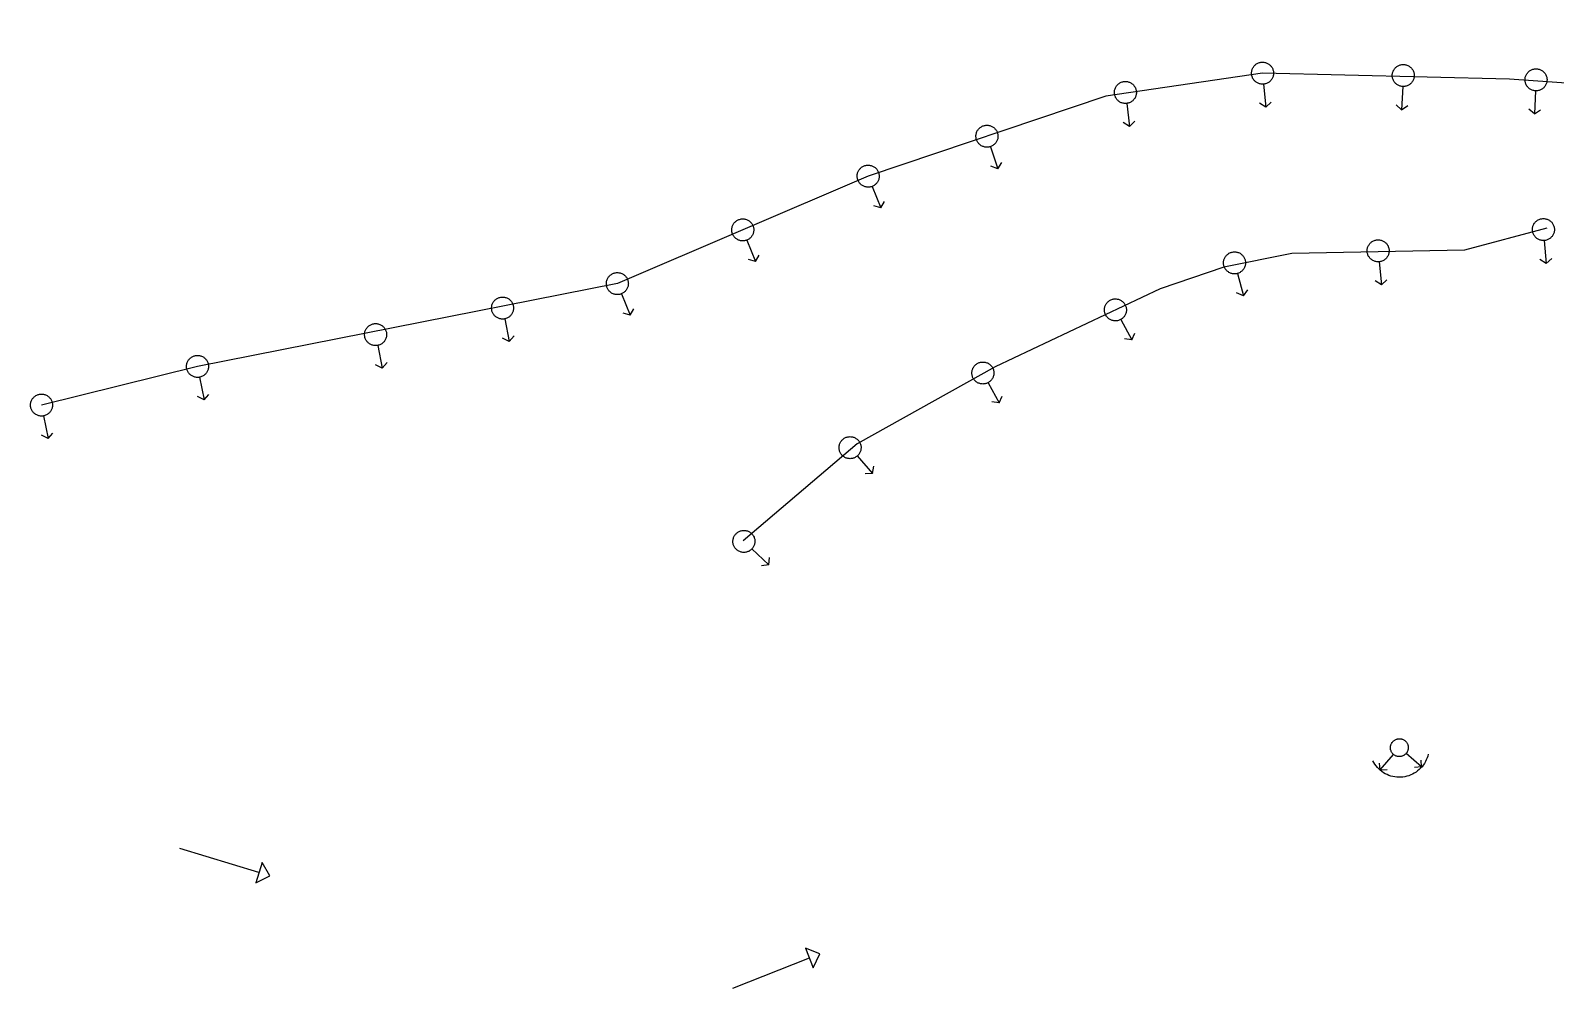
# Model space of a CAD drawing. Header units: inches. Extents: x 21905 to 29562, y 37649 to 43473.
# Drawn here: x 27535.7 to 27967.6, y 42427.2 to 42698.4 of the extents above; entities that cross this region are included whole.
import ezdxf

# ---------------------------------------------------------------- set-up
doc = ezdxf.new("R2010")
doc.units = ezdxf.units.IN
doc.header["$MEASUREMENT"] = 0

msp = doc.modelspace()

# ---------------------------------------------------------------- linework, layer by layer
for points in [[(28409.89, 42598.56), (28314.6, 42642.88), (28268.8, 42652.84), (28207.38, 42687.27), (28167.1, 42698.41), (28072.39, 42684.73), (28009.6, 42680.73), (27954.61, 42684.66), (27884.64, 42686.33), (27840.23, 42679.77), (27772.96, 42657.17), (27701.93, 42626.74), (27583.03, 42603.3), (27538.85, 42592.35)], [(27887.54, 42685.19), (27887.46, 42684.99), (27887.36, 42684.79), (27887.24, 42684.61), (27887.12, 42684.43), (27886.98, 42684.26), (27886.83, 42684.11), (27886.67, 42683.96), (27886.5, 42683.82), (27886.32, 42683.7), (27886.13, 42683.59), (27885.94, 42683.49), (27885.73, 42683.41), (27885.53, 42683.34), (27885.32, 42683.29), (27885.1, 42683.25), (27884.89, 42683.22), (27884.67, 42683.21), (27884.45, 42683.22), (27884.24, 42683.24), (27884.02, 42683.28), (27883.81, 42683.33), (27883.6, 42683.39), (27883.4, 42683.47), (27883.2, 42683.57), (27883.02, 42683.67), (27882.83, 42683.79), (27882.66, 42683.93), (27882.5, 42684.07), (27882.35, 42684.22), (27882.2, 42684.39), (27882.08, 42684.56), (27881.96, 42684.75), (27881.85, 42684.94), (27881.76, 42685.14), (27881.69, 42685.34), (27881.63, 42685.55), (27881.58, 42685.76), (27881.55, 42685.98), (27881.53, 42686.19), (27881.53, 42686.41), (27881.54, 42686.63), (27881.57, 42686.84), (27881.61, 42687.06), (27881.67, 42687.27), (27881.74, 42687.47), (27881.83, 42687.67), (27881.93, 42687.86), (27882.05, 42688.05), (27882.17, 42688.23), (27882.31, 42688.4), (27882.46, 42688.55), (27882.62, 42688.7), (27882.79, 42688.84), (27882.97, 42688.96), (27883.16, 42689.07), (27883.35, 42689.17), (27883.55, 42689.25), (27883.76, 42689.32), (27883.97, 42689.37), (27884.18, 42689.41), (27884.4, 42689.44), (27884.62, 42689.45), (27884.83, 42689.44), (27885.05, 42689.42), (27885.27, 42689.38), (27885.48, 42689.33), (27885.68, 42689.27), (27885.89, 42689.19), (27886.08, 42689.09), (27886.27, 42688.99), (27886.45, 42688.87), (27886.63, 42688.73), (27886.79, 42688.59), (27886.94, 42688.44), (27887.08, 42688.27), (27887.21, 42688.09), (27887.33, 42687.91), (27887.43, 42687.72), (27887.52, 42687.52), (27887.6, 42687.32), (27887.66, 42687.11), (27887.71, 42686.9), (27887.74, 42686.68), (27887.76, 42686.47), (27887.76, 42686.25), (27887.75, 42686.03), (27887.72, 42685.82), (27887.67, 42685.6), (27887.62, 42685.39), (27887.54, 42685.19)], [(27927.19, 42684.12), (27927.08, 42683.93), (27926.95, 42683.76), (27926.81, 42683.59), (27926.66, 42683.43), (27926.5, 42683.29), (27926.33, 42683.15), (27926.15, 42683.03), (27925.96, 42682.92), (27925.77, 42682.82), (27925.57, 42682.74), (27925.36, 42682.67), (27925.15, 42682.62), (27924.93, 42682.58), (27924.72, 42682.56), (27924.5, 42682.55), (27924.28, 42682.56), (27924.07, 42682.58), (27923.85, 42682.62), (27923.64, 42682.67), (27923.43, 42682.74), (27923.23, 42682.82), (27923.04, 42682.91), (27922.85, 42683.02), (27922.67, 42683.14), (27922.49, 42683.27), (27922.33, 42683.42), (27922.18, 42683.57), (27922.04, 42683.74), (27921.91, 42683.92), (27921.8, 42684.1), (27921.69, 42684.29), (27921.6, 42684.49), (27921.53, 42684.69), (27921.47, 42684.9), (27921.42, 42685.12), (27921.39, 42685.33), (27921.38, 42685.55), (27921.38, 42685.77), (27921.39, 42685.98), (27921.42, 42686.2), (27921.46, 42686.41), (27921.52, 42686.62), (27921.6, 42686.83), (27921.68, 42687.02), (27921.79, 42687.22), (27921.9, 42687.4), (27922.03, 42687.58), (27922.17, 42687.75), (27922.32, 42687.9), (27922.48, 42688.05), (27922.65, 42688.18), (27922.83, 42688.3), (27923.02, 42688.41), (27923.21, 42688.51), (27923.41, 42688.59), (27923.62, 42688.66), (27923.83, 42688.71), (27924.05, 42688.75), (27924.26, 42688.78), (27924.48, 42688.78), (27924.7, 42688.78), (27924.91, 42688.75), (27925.13, 42688.72), (27925.34, 42688.67), (27925.55, 42688.6), (27925.75, 42688.52), (27925.94, 42688.42), (27926.13, 42688.32), (27926.31, 42688.19), (27926.49, 42688.06), (27926.65, 42687.92), (27926.8, 42687.76), (27926.94, 42687.59), (27927.07, 42687.42), (27927.18, 42687.23), (27927.29, 42687.04), (27927.38, 42686.84), (27927.45, 42686.64), (27927.51, 42686.43), (27927.56, 42686.22), (27927.59, 42686), (27927.6, 42685.79), (27927.61, 42685.57), (27927.59, 42685.35), (27927.56, 42685.14), (27927.52, 42684.92), (27927.46, 42684.71), (27927.38, 42684.51), (27927.3, 42684.31), (27927.19, 42684.12)], [(27964.8, 42682.89), (27964.69, 42682.71), (27964.56, 42682.53), (27964.42, 42682.37), (27964.27, 42682.21), (27964.11, 42682.06), (27963.94, 42681.93), (27963.76, 42681.81), (27963.57, 42681.7), (27963.38, 42681.6), (27963.18, 42681.52), (27962.97, 42681.45), (27962.76, 42681.4), (27962.54, 42681.36), (27962.33, 42681.34), (27962.11, 42681.33), (27961.89, 42681.33), (27961.68, 42681.36), (27961.46, 42681.39), (27961.25, 42681.44), (27961.04, 42681.51), (27960.84, 42681.59), (27960.65, 42681.69), (27960.46, 42681.8), (27960.28, 42681.92), (27960.11, 42682.05), (27959.94, 42682.19), (27959.79, 42682.35), (27959.65, 42682.52), (27959.52, 42682.69), (27959.41, 42682.88), (27959.3, 42683.07), (27959.21, 42683.27), (27959.14, 42683.47), (27959.08, 42683.68), (27959.03, 42683.89), (27959, 42684.11), (27958.99, 42684.32), (27958.99, 42684.54), (27959, 42684.76), (27959.03, 42684.97), (27959.07, 42685.19), (27959.13, 42685.4), (27959.21, 42685.6), (27959.3, 42685.8), (27959.4, 42685.99), (27959.51, 42686.18), (27959.64, 42686.35), (27959.78, 42686.52), (27959.93, 42686.68), (27960.09, 42686.82), (27960.26, 42686.96), (27960.44, 42687.08), (27960.63, 42687.19), (27960.82, 42687.29), (27961.03, 42687.37), (27961.23, 42687.44), (27961.44, 42687.49), (27961.66, 42687.53), (27961.87, 42687.55), (27962.09, 42687.56), (27962.31, 42687.55), (27962.52, 42687.53), (27962.74, 42687.49), (27962.95, 42687.44), (27963.16, 42687.38), (27963.36, 42687.29), (27963.56, 42687.2), (27963.74, 42687.09), (27963.92, 42686.97), (27964.1, 42686.84), (27964.26, 42686.69), (27964.41, 42686.54), (27964.55, 42686.37), (27964.68, 42686.19), (27964.79, 42686.01), (27964.9, 42685.82), (27964.99, 42685.62), (27965.06, 42685.42), (27965.12, 42685.21), (27965.17, 42684.99), (27965.2, 42684.78), (27965.22, 42684.56), (27965.22, 42684.34), (27965.2, 42684.13), (27965.17, 42683.91), (27965.13, 42683.7), (27965.07, 42683.49), (27964.99, 42683.29), (27964.91, 42683.09), (27964.8, 42682.89)], [(27848.73, 42679.79), (27848.65, 42679.59), (27848.56, 42679.39), (27848.45, 42679.2), (27848.33, 42679.02), (27848.19, 42678.85), (27848.04, 42678.69), (27847.89, 42678.54), (27847.72, 42678.4), (27847.54, 42678.27), (27847.36, 42678.16), (27847.17, 42678.06), (27846.97, 42677.97), (27846.76, 42677.89), (27846.55, 42677.83), (27846.34, 42677.79), (27846.13, 42677.76), (27845.91, 42677.75), (27845.69, 42677.75), (27845.47, 42677.76), (27845.26, 42677.79), (27845.05, 42677.84), (27844.84, 42677.9), (27844.63, 42677.97), (27844.44, 42678.06), (27844.24, 42678.16), (27844.06, 42678.28), (27843.88, 42678.41), (27843.72, 42678.55), (27843.56, 42678.7), (27843.42, 42678.86), (27843.28, 42679.03), (27843.16, 42679.22), (27843.05, 42679.4), (27842.96, 42679.6), (27842.88, 42679.8), (27842.81, 42680.01), (27842.76, 42680.22), (27842.72, 42680.43), (27842.7, 42680.65), (27842.69, 42680.87), (27842.7, 42681.09), (27842.72, 42681.3), (27842.76, 42681.52), (27842.81, 42681.73), (27842.88, 42681.93), (27842.96, 42682.13), (27843.06, 42682.33), (27843.17, 42682.52), (27843.29, 42682.7), (27843.43, 42682.87), (27843.57, 42683.03), (27843.73, 42683.18), (27843.9, 42683.32), (27844.07, 42683.45), (27844.26, 42683.56), (27844.45, 42683.66), (27844.65, 42683.75), (27844.85, 42683.83), (27845.06, 42683.89), (27845.27, 42683.93), (27845.49, 42683.96), (27845.71, 42683.98), (27845.92, 42683.97), (27846.14, 42683.96), (27846.36, 42683.93), (27846.57, 42683.88), (27846.78, 42683.82), (27846.98, 42683.75), (27847.18, 42683.66), (27847.37, 42683.56), (27847.56, 42683.44), (27847.73, 42683.31), (27847.9, 42683.17), (27848.06, 42683.02), (27848.2, 42682.86), (27848.33, 42682.69), (27848.46, 42682.5), (27848.56, 42682.32), (27848.66, 42682.12), (27848.74, 42681.92), (27848.81, 42681.71), (27848.86, 42681.5), (27848.9, 42681.29), (27848.92, 42681.07), (27848.92, 42680.85), (27848.92, 42680.63), (27848.89, 42680.42), (27848.86, 42680.2), (27848.8, 42679.99), (27848.73, 42679.79)], [(27884.94, 42683.23), (27885.6, 42676.69)], [(27924.34, 42682.55), (27924.04, 42675.99)], [(27961.95, 42681.33), (27961.65, 42674.77)], [(27846.18, 42677.77), (27846.99, 42671.25)], [(27885.6, 42676.69), (27883.82, 42677.82)], [(27885.6, 42676.69), (27887.12, 42678.15)], [(27924.04, 42675.99), (27922.45, 42677.37)], [(27924.04, 42675.99), (27925.76, 42677.22)], [(27961.65, 42674.77), (27960.06, 42676.14)], [(27961.65, 42674.77), (27963.37, 42675.99)], [(27809.68, 42668), (27809.64, 42667.78), (27809.58, 42667.57), (27809.51, 42667.37), (27809.43, 42667.17), (27809.33, 42666.97), (27809.22, 42666.78), (27809.09, 42666.61), (27808.96, 42666.44), (27808.81, 42666.28), (27808.65, 42666.13), (27808.48, 42665.99), (27808.31, 42665.86), (27808.12, 42665.75), (27807.93, 42665.65), (27807.73, 42665.56), (27807.52, 42665.49), (27807.31, 42665.43), (27807.1, 42665.39), (27806.88, 42665.36), (27806.67, 42665.35), (27806.45, 42665.35), (27806.23, 42665.37), (27806.02, 42665.4), (27805.81, 42665.45), (27805.6, 42665.52), (27805.39, 42665.59), (27805.2, 42665.68), (27805, 42665.79), (27804.82, 42665.9), (27804.65, 42666.03), (27804.48, 42666.18), (27804.33, 42666.33), (27804.18, 42666.49), (27804.05, 42666.67), (27803.93, 42666.85), (27803.83, 42667.04), (27803.73, 42667.23), (27803.65, 42667.44), (27803.59, 42667.64), (27803.54, 42667.86), (27803.5, 42668.07), (27803.48, 42668.29), (27803.48, 42668.5), (27803.49, 42668.72), (27803.51, 42668.94), (27803.55, 42669.15), (27803.61, 42669.36), (27803.68, 42669.57), (27803.76, 42669.77), (27803.86, 42669.96), (27803.97, 42670.15), (27804.1, 42670.33), (27804.23, 42670.5), (27804.38, 42670.66), (27804.54, 42670.81), (27804.71, 42670.95), (27804.88, 42671.07), (27805.07, 42671.18), (27805.26, 42671.28), (27805.46, 42671.37), (27805.67, 42671.44), (27805.88, 42671.5), (27806.09, 42671.54), (27806.31, 42671.57), (27806.52, 42671.58), (27806.74, 42671.58), (27806.96, 42671.56), (27807.17, 42671.53), (27807.39, 42671.48), (27807.59, 42671.42), (27807.8, 42671.34), (27807.99, 42671.25), (27808.19, 42671.15), (27808.37, 42671.03), (27808.54, 42670.9), (27808.71, 42670.76), (27808.86, 42670.61), (27809.01, 42670.44), (27809.14, 42670.27), (27809.26, 42670.09), (27809.36, 42669.9), (27809.46, 42669.7), (27809.54, 42669.5), (27809.6, 42669.29), (27809.65, 42669.08), (27809.69, 42668.86), (27809.71, 42668.65), (27809.71, 42668.43), (27809.7, 42668.21), (27809.68, 42668)], [(27846.99, 42671.25), (27845.19, 42672.33)], [(27846.99, 42671.25), (27848.48, 42672.74)], [(27807.58, 42665.51), (27809.67, 42659.28)], [(27776.06, 42656.89), (27776.04, 42656.67), (27775.99, 42656.46), (27775.94, 42656.25), (27775.87, 42656.04), (27775.78, 42655.84), (27775.68, 42655.65), (27775.57, 42655.46), (27775.44, 42655.28), (27775.3, 42655.12), (27775.16, 42654.96), (27775, 42654.81), (27774.83, 42654.67), (27774.65, 42654.55), (27774.46, 42654.44), (27774.27, 42654.34), (27774.07, 42654.25), (27773.86, 42654.18), (27773.65, 42654.13), (27773.44, 42654.09), (27773.22, 42654.06), (27773, 42654.05), (27772.79, 42654.06), (27772.57, 42654.08), (27772.35, 42654.11), (27772.14, 42654.16), (27771.93, 42654.23), (27771.73, 42654.3), (27771.53, 42654.4), (27771.34, 42654.5), (27771.16, 42654.62), (27770.99, 42654.75), (27770.83, 42654.9), (27770.67, 42655.05), (27770.53, 42655.22), (27770.4, 42655.39), (27770.28, 42655.57), (27770.18, 42655.76), (27770.09, 42655.96), (27770.01, 42656.17), (27769.95, 42656.37), (27769.9, 42656.59), (27769.87, 42656.8), (27769.85, 42657.02), (27769.84, 42657.24), (27769.86, 42657.45), (27769.88, 42657.67), (27769.93, 42657.88), (27769.98, 42658.09), (27770.06, 42658.3), (27770.14, 42658.5), (27770.24, 42658.69), (27770.35, 42658.88), (27770.48, 42659.05), (27770.62, 42659.22), (27770.77, 42659.38), (27770.92, 42659.53), (27771.09, 42659.67), (27771.27, 42659.79), (27771.46, 42659.9), (27771.65, 42660), (27771.85, 42660.08), (27772.06, 42660.15), (27772.27, 42660.21), (27772.48, 42660.25), (27772.7, 42660.27), (27772.92, 42660.29), (27773.14, 42660.28), (27773.35, 42660.26), (27773.57, 42660.23), (27773.78, 42660.18), (27773.99, 42660.11), (27774.19, 42660.03), (27774.39, 42659.94), (27774.58, 42659.83), (27774.76, 42659.71), (27774.93, 42659.58), (27775.09, 42659.44), (27775.25, 42659.29), (27775.39, 42659.12), (27775.52, 42658.95), (27775.64, 42658.76), (27775.74, 42658.57), (27775.83, 42658.38), (27775.91, 42658.17), (27775.97, 42657.96), (27776.02, 42657.75), (27776.06, 42657.54), (27776.07, 42657.32), (27776.08, 42657.1), (27776.06, 42656.89)], [(27809.67, 42659.28), (27807.68, 42659.99)], [(27809.67, 42659.28), (27810.82, 42661.04)], [(27774.12, 42654.28), (27776.58, 42648.18)], [(27776.58, 42648.18), (27774.56, 42648.77)], [(27776.58, 42648.18), (27777.63, 42650.01)], [(27740.55, 42641.67), (27740.52, 42641.46), (27740.48, 42641.24), (27740.42, 42641.03), (27740.35, 42640.83), (27740.26, 42640.63), (27740.17, 42640.43), (27740.05, 42640.25), (27739.93, 42640.07), (27739.79, 42639.9), (27739.64, 42639.74), (27739.48, 42639.6), (27739.31, 42639.46), (27739.13, 42639.34), (27738.95, 42639.22), (27738.75, 42639.13), (27738.55, 42639.04), (27738.35, 42638.97), (27738.13, 42638.92), (27737.92, 42638.88), (27737.71, 42638.85), (27737.49, 42638.84), (27737.27, 42638.84), (27737.05, 42638.86), (27736.84, 42638.9), (27736.63, 42638.95), (27736.42, 42639.01), (27736.22, 42639.09), (27736.02, 42639.18), (27735.83, 42639.29), (27735.65, 42639.41), (27735.47, 42639.54), (27735.31, 42639.68), (27735.16, 42639.84), (27735.02, 42640), (27734.89, 42640.18), (27734.77, 42640.36), (27734.66, 42640.55), (27734.57, 42640.75), (27734.49, 42640.95), (27734.43, 42641.16), (27734.38, 42641.37), (27734.35, 42641.59), (27734.33, 42641.8), (27734.33, 42642.02), (27734.34, 42642.24), (27734.37, 42642.45), (27734.41, 42642.67), (27734.47, 42642.88), (27734.54, 42643.08), (27734.63, 42643.28), (27734.72, 42643.48), (27734.84, 42643.66), (27734.96, 42643.84), (27735.1, 42644.01), (27735.25, 42644.17), (27735.41, 42644.32), (27735.58, 42644.45), (27735.76, 42644.58), (27735.94, 42644.69), (27736.14, 42644.78), (27736.34, 42644.87), (27736.54, 42644.94), (27736.76, 42644.99), (27736.97, 42645.04), (27737.18, 42645.06), (27737.4, 42645.07), (27737.62, 42645.07), (27737.84, 42645.05), (27738.05, 42645.01), (27738.26, 42644.96), (27738.47, 42644.9), (27738.67, 42644.82), (27738.87, 42644.73), (27739.06, 42644.62), (27739.24, 42644.5), (27739.42, 42644.37), (27739.58, 42644.23), (27739.73, 42644.07), (27739.87, 42643.91), (27740, 42643.73), (27740.12, 42643.55), (27740.23, 42643.36), (27740.32, 42643.16), (27740.4, 42642.96), (27740.46, 42642.75), (27740.51, 42642.54), (27740.54, 42642.32), (27740.56, 42642.11), (27740.56, 42641.89), (27740.55, 42641.67)], [(27967.07, 42640.85), (27966.98, 42640.65), (27966.88, 42640.46), (27966.76, 42640.28), (27966.63, 42640.1), (27966.49, 42639.94), (27966.34, 42639.78), (27966.18, 42639.64), (27966, 42639.51), (27965.82, 42639.39), (27965.63, 42639.28), (27965.44, 42639.19), (27965.23, 42639.11), (27965.03, 42639.04), (27964.81, 42638.99), (27964.6, 42638.95), (27964.38, 42638.93), (27964.17, 42638.93), (27963.95, 42638.94), (27963.73, 42638.96), (27963.52, 42639), (27963.31, 42639.05), (27963.1, 42639.12), (27962.9, 42639.21), (27962.71, 42639.3), (27962.52, 42639.41), (27962.34, 42639.54), (27962.17, 42639.67), (27962.01, 42639.82), (27961.86, 42639.98), (27961.72, 42640.15), (27961.59, 42640.32), (27961.48, 42640.51), (27961.38, 42640.7), (27961.29, 42640.9), (27961.22, 42641.11), (27961.16, 42641.31), (27961.12, 42641.53), (27961.09, 42641.74), (27961.08, 42641.96), (27961.08, 42642.18), (27961.1, 42642.4), (27961.13, 42642.61), (27961.17, 42642.82), (27961.24, 42643.03), (27961.31, 42643.24), (27961.4, 42643.43), (27961.51, 42643.62), (27961.62, 42643.81), (27961.75, 42643.98), (27961.89, 42644.15), (27962.05, 42644.3), (27962.21, 42644.45), (27962.38, 42644.58), (27962.56, 42644.7), (27962.75, 42644.81), (27962.95, 42644.9), (27963.15, 42644.98), (27963.36, 42645.05), (27963.57, 42645.1), (27963.78, 42645.13), (27964, 42645.15), (27964.22, 42645.16), (27964.44, 42645.15), (27964.65, 42645.13), (27964.87, 42645.09), (27965.08, 42645.03), (27965.28, 42644.96), (27965.48, 42644.88), (27965.68, 42644.78), (27965.87, 42644.67), (27966.04, 42644.55), (27966.22, 42644.41), (27966.38, 42644.27), (27966.53, 42644.11), (27966.66, 42643.94), (27966.79, 42643.76), (27966.9, 42643.58), (27967, 42643.39), (27967.09, 42643.19), (27967.16, 42642.98), (27967.22, 42642.77), (27967.27, 42642.56), (27967.29, 42642.34), (27967.31, 42642.13), (27967.31, 42641.91), (27967.29, 42641.69), (27967.26, 42641.48), (27967.21, 42641.26), (27967.15, 42641.06), (27967.07, 42640.85)], [(27965.19, 42642.44), (27941.86, 42636.2), (27892.96, 42635.24), (27873.71, 42631.43), (27855.69, 42625.26), (27808.9, 42603.19), (27769.8, 42581.4), (27737.55, 42553.9)], [(27738.6, 42639.06), (27741.07, 42632.97)], [(27879.76, 42631.97), (27879.71, 42631.76), (27879.64, 42631.55), (27879.56, 42631.35), (27879.46, 42631.15), (27879.36, 42630.97), (27879.23, 42630.79), (27879.1, 42630.61), (27878.95, 42630.45), (27878.8, 42630.3), (27878.63, 42630.16), (27878.45, 42630.03), (27878.27, 42629.92), (27878.08, 42629.82), (27877.88, 42629.73), (27877.67, 42629.65), (27877.47, 42629.59), (27877.25, 42629.55), (27877.04, 42629.52), (27876.82, 42629.5), (27876.6, 42629.5), (27876.39, 42629.52), (27876.17, 42629.55), (27875.96, 42629.59), (27875.75, 42629.65), (27875.54, 42629.73), (27875.35, 42629.82), (27875.15, 42629.92), (27874.97, 42630.03), (27874.79, 42630.16), (27874.63, 42630.3), (27874.47, 42630.45), (27874.32, 42630.62), (27874.19, 42630.79), (27874.07, 42630.97), (27873.96, 42631.16), (27873.87, 42631.35), (27873.78, 42631.55), (27873.72, 42631.76), (27873.66, 42631.97), (27873.63, 42632.19), (27873.6, 42632.4), (27873.6, 42632.62), (27873.6, 42632.84), (27873.63, 42633.05), (27873.66, 42633.27), (27873.72, 42633.48), (27873.78, 42633.68), (27873.87, 42633.89), (27873.96, 42634.08), (27874.07, 42634.27), (27874.19, 42634.45), (27874.33, 42634.62), (27874.47, 42634.78), (27874.63, 42634.93), (27874.79, 42635.07), (27874.97, 42635.2), (27875.15, 42635.32), (27875.35, 42635.42), (27875.55, 42635.51), (27875.75, 42635.58), (27875.96, 42635.64), (27876.17, 42635.69), (27876.39, 42635.72), (27876.6, 42635.73), (27876.82, 42635.73), (27877.04, 42635.72), (27877.25, 42635.69), (27877.47, 42635.64), (27877.68, 42635.58), (27877.88, 42635.51), (27878.08, 42635.42), (27878.27, 42635.32), (27878.46, 42635.2), (27878.63, 42635.07), (27878.8, 42634.93), (27878.95, 42634.78), (27879.1, 42634.62), (27879.23, 42634.45), (27879.36, 42634.27), (27879.46, 42634.08), (27879.56, 42633.88), (27879.64, 42633.68), (27879.71, 42633.48), (27879.76, 42633.27), (27879.8, 42633.05), (27879.82, 42632.83), (27879.83, 42632.62), (27879.82, 42632.4), (27879.8, 42632.18), (27879.76, 42631.97)], [(27920.28, 42634.87), (27920.19, 42634.67), (27920.09, 42634.48), (27919.98, 42634.3), (27919.85, 42634.12), (27919.71, 42633.95), (27919.56, 42633.8), (27919.4, 42633.65), (27919.23, 42633.52), (27919.05, 42633.39), (27918.86, 42633.28), (27918.67, 42633.19), (27918.46, 42633.11), (27918.26, 42633.04), (27918.05, 42632.98), (27917.83, 42632.95), (27917.62, 42632.92), (27917.4, 42632.91), (27917.18, 42632.92), (27916.97, 42632.94), (27916.75, 42632.98), (27916.54, 42633.03), (27916.33, 42633.1), (27916.13, 42633.18), (27915.93, 42633.27), (27915.75, 42633.38), (27915.56, 42633.5), (27915.39, 42633.63), (27915.23, 42633.78), (27915.08, 42633.94), (27914.94, 42634.1), (27914.81, 42634.28), (27914.69, 42634.46), (27914.59, 42634.65), (27914.5, 42634.85), (27914.43, 42635.05), (27914.37, 42635.26), (27914.32, 42635.48), (27914.29, 42635.69), (27914.27, 42635.91), (27914.27, 42636.13), (27914.29, 42636.34), (27914.32, 42636.56), (27914.36, 42636.77), (27914.42, 42636.98), (27914.49, 42637.19), (27914.58, 42637.38), (27914.68, 42637.58), (27914.8, 42637.76), (27914.92, 42637.94), (27915.06, 42638.11), (27915.21, 42638.26), (27915.37, 42638.41), (27915.55, 42638.54), (27915.72, 42638.67), (27915.91, 42638.78), (27916.11, 42638.87), (27916.31, 42638.95), (27916.52, 42639.02), (27916.73, 42639.08), (27916.94, 42639.11), (27917.16, 42639.14), (27917.37, 42639.15), (27917.59, 42639.14), (27917.81, 42639.12), (27918.02, 42639.08), (27918.23, 42639.03), (27918.44, 42638.96), (27918.64, 42638.88), (27918.84, 42638.79), (27919.03, 42638.68), (27919.21, 42638.56), (27919.38, 42638.42), (27919.54, 42638.28), (27919.69, 42638.12), (27919.84, 42637.96), (27919.96, 42637.78), (27920.08, 42637.6), (27920.18, 42637.41), (27920.27, 42637.21), (27920.35, 42637), (27920.41, 42636.8), (27920.45, 42636.58), (27920.48, 42636.37), (27920.5, 42636.15), (27920.5, 42635.93), (27920.49, 42635.72), (27920.46, 42635.5), (27920.41, 42635.29), (27920.35, 42635.08), (27920.28, 42634.87)], [(27964.44, 42638.94), (27964.98, 42632.39)], [(27741.07, 42632.97), (27739.04, 42633.56)], [(27741.07, 42632.97), (27742.11, 42634.8)], [(27917.67, 42632.93), (27918.3, 42626.39)], [(27964.98, 42632.39), (27963.22, 42633.55)], [(27964.98, 42632.39), (27966.53, 42633.82)], [(27705.03, 42626.46), (27705.01, 42626.24), (27704.96, 42626.03), (27704.91, 42625.82), (27704.84, 42625.61), (27704.75, 42625.41), (27704.65, 42625.22), (27704.54, 42625.04), (27704.41, 42624.86), (27704.27, 42624.69), (27704.13, 42624.53), (27703.97, 42624.38), (27703.8, 42624.25), (27703.62, 42624.12), (27703.43, 42624.01), (27703.24, 42623.91), (27703.04, 42623.83), (27702.83, 42623.76), (27702.62, 42623.7), (27702.41, 42623.66), (27702.19, 42623.64), (27701.97, 42623.63), (27701.76, 42623.63), (27701.54, 42623.65), (27701.32, 42623.68), (27701.11, 42623.73), (27700.9, 42623.8), (27700.7, 42623.88), (27700.5, 42623.97), (27700.31, 42624.08), (27700.13, 42624.2), (27699.96, 42624.33), (27699.8, 42624.47), (27699.64, 42624.62), (27699.5, 42624.79), (27699.37, 42624.96), (27699.25, 42625.15), (27699.15, 42625.34), (27699.06, 42625.53), (27698.98, 42625.74), (27698.92, 42625.95), (27698.87, 42626.16), (27698.83, 42626.37), (27698.82, 42626.59), (27698.81, 42626.81), (27698.83, 42627.03), (27698.85, 42627.24), (27698.9, 42627.45), (27698.95, 42627.66), (27699.02, 42627.87), (27699.11, 42628.07), (27699.21, 42628.26), (27699.32, 42628.45), (27699.45, 42628.63), (27699.58, 42628.8), (27699.73, 42628.95), (27699.89, 42629.1), (27700.06, 42629.24), (27700.24, 42629.36), (27700.43, 42629.47), (27700.62, 42629.57), (27700.82, 42629.66), (27701.03, 42629.73), (27701.24, 42629.78), (27701.45, 42629.82), (27701.67, 42629.85), (27701.89, 42629.86), (27702.1, 42629.85), (27702.32, 42629.83), (27702.54, 42629.8), (27702.75, 42629.75), (27702.96, 42629.69), (27703.16, 42629.61), (27703.35, 42629.51), (27703.54, 42629.41), (27703.73, 42629.29), (27703.9, 42629.16), (27704.06, 42629.01), (27704.22, 42628.86), (27704.36, 42628.69), (27704.49, 42628.52), (27704.61, 42628.34), (27704.71, 42628.15), (27704.8, 42627.95), (27704.88, 42627.75), (27704.94, 42627.54), (27704.99, 42627.33), (27705.02, 42627.11), (27705.04, 42626.89), (27705.05, 42626.68), (27705.03, 42626.46)], [(27877.52, 42629.61), (27879.24, 42623.27)], [(27918.3, 42626.39), (27916.52, 42627.52)], [(27918.3, 42626.39), (27919.82, 42627.84)], [(27672.42, 42618.96), (27672.36, 42618.76), (27672.27, 42618.56), (27672.18, 42618.36), (27672.07, 42618.17), (27671.95, 42617.99), (27671.81, 42617.82), (27671.67, 42617.66), (27671.51, 42617.51), (27671.35, 42617.37), (27671.17, 42617.24), (27670.98, 42617.12), (27670.79, 42617.02), (27670.59, 42616.93), (27670.39, 42616.86), (27670.18, 42616.8), (27669.97, 42616.75), (27669.75, 42616.72), (27669.54, 42616.71), (27669.32, 42616.71), (27669.1, 42616.72), (27668.89, 42616.75), (27668.67, 42616.8), (27668.46, 42616.86), (27668.26, 42616.93), (27668.06, 42617.02), (27667.87, 42617.12), (27667.68, 42617.24), (27667.51, 42617.37), (27667.34, 42617.51), (27667.18, 42617.66), (27667.04, 42617.82), (27666.91, 42617.99), (27666.78, 42618.17), (27666.67, 42618.36), (27666.58, 42618.56), (27666.5, 42618.76), (27666.43, 42618.96), (27666.38, 42619.18), (27666.34, 42619.39), (27666.32, 42619.61), (27666.31, 42619.82), (27666.32, 42620.04), (27666.34, 42620.26), (27666.38, 42620.47), (27666.43, 42620.68), (27666.5, 42620.89), (27666.58, 42621.09), (27666.67, 42621.29), (27666.78, 42621.48), (27666.91, 42621.66), (27667.04, 42621.83), (27667.18, 42621.99), (27667.34, 42622.14), (27667.51, 42622.28), (27667.68, 42622.41), (27667.87, 42622.52), (27668.06, 42622.62), (27668.26, 42622.71), (27668.46, 42622.79), (27668.67, 42622.85), (27668.89, 42622.89), (27669.1, 42622.92), (27669.32, 42622.94), (27669.54, 42622.94), (27669.75, 42622.92), (27669.97, 42622.89), (27670.18, 42622.85), (27670.39, 42622.79), (27670.59, 42622.71), (27670.79, 42622.62), (27670.98, 42622.52), (27671.17, 42622.41), (27671.35, 42622.28), (27671.51, 42622.14), (27671.67, 42621.99), (27671.81, 42621.83), (27671.95, 42621.66), (27672.07, 42621.48), (27672.18, 42621.29), (27672.27, 42621.09), (27672.36, 42620.89), (27672.42, 42620.68), (27672.47, 42620.47), (27672.51, 42620.26), (27672.54, 42620.04), (27672.54, 42619.82), (27672.54, 42619.61), (27672.51, 42619.39), (27672.47, 42619.18), (27672.42, 42618.96)], [(27703.09, 42623.85), (27705.55, 42617.76)], [(27879.24, 42623.27), (27877.3, 42624.09)], [(27879.24, 42623.27), (27880.5, 42624.96)], [(27705.55, 42617.76), (27703.53, 42618.34)], [(27705.55, 42617.76), (27706.6, 42619.59)], [(27846.1, 42619.38), (27846.09, 42619.17), (27846.08, 42618.95), (27846.05, 42618.73), (27846, 42618.52), (27845.94, 42618.31), (27845.86, 42618.11), (27845.77, 42617.91), (27845.67, 42617.72), (27845.55, 42617.54), (27845.42, 42617.36), (27845.28, 42617.2), (27845.13, 42617.04), (27844.97, 42616.9), (27844.79, 42616.76), (27844.61, 42616.64), (27844.42, 42616.54), (27844.23, 42616.44), (27844.03, 42616.36), (27843.82, 42616.3), (27843.61, 42616.24), (27843.39, 42616.21), (27843.18, 42616.19), (27842.96, 42616.18), (27842.74, 42616.19), (27842.52, 42616.21), (27842.31, 42616.25), (27842.1, 42616.31), (27841.89, 42616.38), (27841.69, 42616.46), (27841.5, 42616.56), (27841.31, 42616.67), (27841.13, 42616.79), (27840.96, 42616.92), (27840.8, 42617.07), (27840.65, 42617.23), (27840.51, 42617.4), (27840.38, 42617.57), (27840.27, 42617.76), (27840.17, 42617.95), (27840.08, 42618.15), (27840.01, 42618.35), (27839.95, 42618.56), (27839.91, 42618.78), (27839.88, 42618.99), (27839.86, 42619.21), (27839.87, 42619.43), (27839.88, 42619.64), (27839.91, 42619.86), (27839.96, 42620.07), (27840.02, 42620.28), (27840.1, 42620.48), (27840.19, 42620.68), (27840.29, 42620.87), (27840.41, 42621.06), (27840.54, 42621.23), (27840.68, 42621.4), (27840.83, 42621.55), (27840.99, 42621.7), (27841.17, 42621.83), (27841.35, 42621.95), (27841.54, 42622.06), (27841.73, 42622.15), (27841.93, 42622.23), (27842.14, 42622.3), (27842.35, 42622.35), (27842.57, 42622.39), (27842.78, 42622.41), (27843, 42622.41), (27843.22, 42622.4), (27843.44, 42622.38), (27843.65, 42622.34), (27843.86, 42622.29), (27844.07, 42622.22), (27844.27, 42622.14), (27844.46, 42622.04), (27844.65, 42621.93), (27844.83, 42621.81), (27845, 42621.67), (27845.16, 42621.52), (27845.31, 42621.37), (27845.45, 42621.2), (27845.58, 42621.02), (27845.69, 42620.84), (27845.79, 42620.64), (27845.88, 42620.44), (27845.95, 42620.24), (27846.01, 42620.03), (27846.05, 42619.82), (27846.08, 42619.6), (27846.1, 42619.38)], [(27636.45, 42611.44), (27636.39, 42611.24), (27636.31, 42611.03), (27636.21, 42610.84), (27636.1, 42610.65), (27635.98, 42610.47), (27635.85, 42610.3), (27635.7, 42610.14), (27635.54, 42609.99), (27635.38, 42609.85), (27635.2, 42609.72), (27635.02, 42609.6), (27634.82, 42609.5), (27634.63, 42609.41), (27634.42, 42609.34), (27634.21, 42609.28), (27634, 42609.23), (27633.78, 42609.2), (27633.57, 42609.19), (27633.35, 42609.19), (27633.13, 42609.2), (27632.92, 42609.23), (27632.7, 42609.28), (27632.5, 42609.34), (27632.29, 42609.41), (27632.09, 42609.5), (27631.9, 42609.6), (27631.72, 42609.72), (27631.54, 42609.85), (27631.37, 42609.98), (27631.22, 42610.14), (27631.07, 42610.3), (27630.94, 42610.47), (27630.82, 42610.65), (27630.71, 42610.84), (27630.61, 42611.03), (27630.53, 42611.23), (27630.46, 42611.44), (27630.41, 42611.65), (27630.37, 42611.87), (27630.35, 42612.08), (27630.34, 42612.3), (27630.35, 42612.52), (27630.37, 42612.73), (27630.41, 42612.95), (27630.46, 42613.16), (27630.53, 42613.37), (27630.61, 42613.57), (27630.71, 42613.76), (27630.82, 42613.95), (27630.94, 42614.13), (27631.07, 42614.3), (27631.22, 42614.47), (27631.37, 42614.62), (27631.54, 42614.76), (27631.72, 42614.88), (27631.9, 42615), (27632.09, 42615.1), (27632.29, 42615.19), (27632.5, 42615.27), (27632.7, 42615.33), (27632.92, 42615.37), (27633.13, 42615.4), (27633.35, 42615.42), (27633.57, 42615.42), (27633.78, 42615.4), (27634, 42615.37), (27634.21, 42615.33), (27634.42, 42615.27), (27634.63, 42615.19), (27634.82, 42615.1), (27635.02, 42615), (27635.2, 42614.88), (27635.38, 42614.76), (27635.54, 42614.62), (27635.7, 42614.47), (27635.85, 42614.3), (27635.98, 42614.13), (27636.1, 42613.95), (27636.21, 42613.76), (27636.31, 42613.57), (27636.39, 42613.37), (27636.45, 42613.16), (27636.51, 42612.95), (27636.54, 42612.73), (27636.57, 42612.52), (27636.58, 42612.3), (27636.57, 42612.08), (27636.54, 42611.87), (27636.51, 42611.65), (27636.45, 42611.44)], [(27670.02, 42616.76), (27671.3, 42610.32)], [(27844.47, 42616.56), (27847.64, 42610.81)], [(27671.3, 42610.32), (27669.42, 42611.28)], [(27671.3, 42610.32), (27672.67, 42611.92)], [(27847.64, 42610.81), (27845.56, 42611.15)], [(27847.64, 42610.81), (27848.47, 42612.75)], [(27586.03, 42602.44), (27585.96, 42602.23), (27585.88, 42602.03), (27585.79, 42601.83), (27585.68, 42601.65), (27585.56, 42601.47), (27585.42, 42601.29), (27585.28, 42601.13), (27585.12, 42600.98), (27584.95, 42600.84), (27584.78, 42600.71), (27584.59, 42600.6), (27584.4, 42600.5), (27584.2, 42600.41), (27584, 42600.33), (27583.79, 42600.27), (27583.58, 42600.23), (27583.36, 42600.2), (27583.14, 42600.18), (27582.93, 42600.18), (27582.71, 42600.2), (27582.49, 42600.23), (27582.28, 42600.27), (27582.07, 42600.33), (27581.87, 42600.41), (27581.67, 42600.5), (27581.48, 42600.6), (27581.29, 42600.71), (27581.12, 42600.84), (27580.95, 42600.98), (27580.79, 42601.13), (27580.65, 42601.29), (27580.51, 42601.47), (27580.39, 42601.65), (27580.28, 42601.83), (27580.19, 42602.03), (27580.11, 42602.23), (27580.04, 42602.44), (27579.99, 42602.65), (27579.95, 42602.86), (27579.93, 42603.08), (27579.92, 42603.3), (27579.93, 42603.52), (27579.95, 42603.73), (27579.99, 42603.95), (27580.04, 42604.16), (27580.11, 42604.36), (27580.19, 42604.57), (27580.28, 42604.76), (27580.39, 42604.95), (27580.51, 42605.13), (27580.65, 42605.3), (27580.79, 42605.46), (27580.95, 42605.61), (27581.12, 42605.75), (27581.29, 42605.88), (27581.48, 42606), (27581.67, 42606.1), (27581.87, 42606.19), (27582.07, 42606.26), (27582.28, 42606.32), (27582.49, 42606.37), (27582.71, 42606.4), (27582.93, 42606.41), (27583.14, 42606.41), (27583.36, 42606.4), (27583.58, 42606.37), (27583.79, 42606.32), (27584, 42606.26), (27584.2, 42606.19), (27584.4, 42606.1), (27584.59, 42606), (27584.78, 42605.88), (27584.95, 42605.75), (27585.12, 42605.61), (27585.28, 42605.46), (27585.42, 42605.3), (27585.56, 42605.13), (27585.68, 42604.95), (27585.79, 42604.76), (27585.88, 42604.57), (27585.96, 42604.36), (27586.03, 42604.16), (27586.08, 42603.95), (27586.12, 42603.73), (27586.14, 42603.52), (27586.15, 42603.3), (27586.14, 42603.08), (27586.12, 42602.86), (27586.08, 42602.65), (27586.03, 42602.44)], [(27634.06, 42609.24), (27635.33, 42602.8)], [(27635.33, 42602.8), (27633.46, 42603.75)], [(27635.33, 42602.8), (27636.71, 42604.4)], [(27808.56, 42601.52), (27808.55, 42601.3), (27808.54, 42601.08), (27808.51, 42600.87), (27808.46, 42600.65), (27808.4, 42600.44), (27808.32, 42600.24), (27808.23, 42600.04), (27808.13, 42599.85), (27808.01, 42599.67), (27807.88, 42599.49), (27807.74, 42599.33), (27807.59, 42599.17), (27807.43, 42599.03), (27807.25, 42598.89), (27807.07, 42598.77), (27806.88, 42598.67), (27806.69, 42598.57), (27806.49, 42598.49), (27806.28, 42598.43), (27806.07, 42598.38), (27805.85, 42598.34), (27805.64, 42598.32), (27805.42, 42598.31), (27805.2, 42598.32), (27804.98, 42598.34), (27804.77, 42598.38), (27804.56, 42598.44), (27804.35, 42598.51), (27804.15, 42598.59), (27803.96, 42598.69), (27803.77, 42598.8), (27803.59, 42598.92), (27803.42, 42599.05), (27803.26, 42599.2), (27803.11, 42599.36), (27802.97, 42599.53), (27802.84, 42599.7), (27802.73, 42599.89), (27802.63, 42600.08), (27802.54, 42600.28), (27802.47, 42600.49), (27802.41, 42600.69), (27802.37, 42600.91), (27802.34, 42601.12), (27802.32, 42601.34), (27802.33, 42601.56), (27802.34, 42601.78), (27802.37, 42601.99), (27802.42, 42602.2), (27802.48, 42602.41), (27802.56, 42602.62), (27802.65, 42602.81), (27802.75, 42603), (27802.87, 42603.19), (27803, 42603.36), (27803.14, 42603.53), (27803.29, 42603.68), (27803.45, 42603.83), (27803.63, 42603.96), (27803.81, 42604.08), (27804, 42604.19), (27804.19, 42604.28), (27804.39, 42604.36), (27804.6, 42604.43), (27804.81, 42604.48), (27805.03, 42604.52), (27805.24, 42604.54), (27805.46, 42604.54), (27805.68, 42604.54), (27805.9, 42604.51), (27806.11, 42604.47), (27806.32, 42604.42), (27806.53, 42604.35), (27806.73, 42604.27), (27806.92, 42604.17), (27807.11, 42604.06), (27807.29, 42603.94), (27807.46, 42603.8), (27807.62, 42603.65), (27807.77, 42603.5), (27807.91, 42603.33), (27808.04, 42603.15), (27808.15, 42602.97), (27808.25, 42602.77), (27808.34, 42602.58), (27808.41, 42602.37), (27808.47, 42602.16), (27808.51, 42601.95), (27808.54, 42601.73), (27808.56, 42601.52)], [(27583.63, 42600.24), (27584.91, 42593.79)], [(27806.93, 42598.69), (27810.1, 42592.94)], [(27541.85, 42591.49), (27541.78, 42591.28), (27541.7, 42591.08), (27541.6, 42590.88), (27541.49, 42590.7), (27541.37, 42590.52), (27541.24, 42590.34), (27541.09, 42590.18), (27540.93, 42590.03), (27540.77, 42589.89), (27540.59, 42589.76), (27540.41, 42589.65), (27540.22, 42589.55), (27540.02, 42589.46), (27539.81, 42589.38), (27539.6, 42589.32), (27539.39, 42589.28), (27539.18, 42589.25), (27538.96, 42589.23), (27538.74, 42589.23), (27538.52, 42589.25), (27538.31, 42589.28), (27538.1, 42589.32), (27537.89, 42589.38), (27537.68, 42589.46), (27537.48, 42589.55), (27537.29, 42589.65), (27537.11, 42589.76), (27536.93, 42589.89), (27536.76, 42590.03), (27536.61, 42590.18), (27536.46, 42590.34), (27536.33, 42590.52), (27536.21, 42590.7), (27536.1, 42590.88), (27536, 42591.08), (27535.92, 42591.28), (27535.85, 42591.49), (27535.8, 42591.7), (27535.76, 42591.91), (27535.74, 42592.13), (27535.73, 42592.35), (27535.74, 42592.56), (27535.76, 42592.78), (27535.8, 42593), (27535.85, 42593.21), (27535.92, 42593.41), (27536, 42593.61), (27536.1, 42593.81), (27536.21, 42594), (27536.33, 42594.18), (27536.46, 42594.35), (27536.61, 42594.51), (27536.76, 42594.66), (27536.93, 42594.8), (27537.11, 42594.93), (27537.29, 42595.05), (27537.48, 42595.15), (27537.68, 42595.24), (27537.89, 42595.31), (27538.1, 42595.37), (27538.31, 42595.42), (27538.52, 42595.45), (27538.74, 42595.46), (27538.96, 42595.46), (27539.17, 42595.45), (27539.39, 42595.42), (27539.6, 42595.37), (27539.81, 42595.31), (27540.02, 42595.24), (27540.22, 42595.15), (27540.41, 42595.05), (27540.59, 42594.93), (27540.77, 42594.8), (27540.93, 42594.66), (27541.09, 42594.51), (27541.24, 42594.35), (27541.37, 42594.18), (27541.49, 42594), (27541.6, 42593.81), (27541.7, 42593.62), (27541.78, 42593.41), (27541.85, 42593.21), (27541.9, 42593), (27541.94, 42592.78), (27541.96, 42592.56), (27541.97, 42592.35), (27541.96, 42592.13), (27541.94, 42591.91), (27541.9, 42591.7), (27541.85, 42591.49)], [(27584.91, 42593.79), (27583.03, 42594.75)], [(27584.91, 42593.79), (27586.28, 42595.39)], [(27810.1, 42592.94), (27808.02, 42593.28)], [(27810.1, 42592.94), (27810.93, 42594.88)], [(27539.45, 42589.29), (27540.73, 42582.84)], [(27540.73, 42582.84), (27538.85, 42583.8)], [(27540.73, 42582.84), (27542.1, 42584.44)], [(27770.86, 42581.04), (27770.91, 42580.83), (27770.94, 42580.61), (27770.95, 42580.39), (27770.95, 42580.18), (27770.93, 42579.96), (27770.9, 42579.74), (27770.86, 42579.53), (27770.8, 42579.32), (27770.72, 42579.12), (27770.63, 42578.92), (27770.53, 42578.73), (27770.42, 42578.54), (27770.29, 42578.37), (27770.15, 42578.2), (27770, 42578.05), (27769.83, 42577.9), (27769.66, 42577.77), (27769.48, 42577.65), (27769.29, 42577.54), (27769.1, 42577.44), (27768.9, 42577.36), (27768.69, 42577.29), (27768.48, 42577.24), (27768.26, 42577.2), (27768.05, 42577.18), (27767.83, 42577.17), (27767.61, 42577.18), (27767.4, 42577.21), (27767.18, 42577.24), (27766.97, 42577.3), (27766.76, 42577.36), (27766.56, 42577.45), (27766.37, 42577.54), (27766.18, 42577.65), (27766, 42577.77), (27765.83, 42577.91), (27765.67, 42578.05), (27765.51, 42578.21), (27765.38, 42578.38), (27765.25, 42578.55), (27765.13, 42578.74), (27765.03, 42578.93), (27764.94, 42579.13), (27764.87, 42579.33), (27764.81, 42579.54), (27764.76, 42579.76), (27764.73, 42579.97), (27764.72, 42580.19), (27764.72, 42580.41), (27764.74, 42580.62), (27764.77, 42580.84), (27764.81, 42581.05), (27764.87, 42581.26), (27764.95, 42581.46), (27765.04, 42581.66), (27765.14, 42581.85), (27765.25, 42582.04), (27765.38, 42582.21), (27765.52, 42582.38), (27765.67, 42582.54), (27765.84, 42582.68), (27766.01, 42582.82), (27766.19, 42582.94), (27766.38, 42583.05), (27766.57, 42583.14), (27766.77, 42583.22), (27766.98, 42583.29), (27767.19, 42583.34), (27767.41, 42583.38), (27767.62, 42583.4), (27767.84, 42583.41), (27768.06, 42583.4), (27768.27, 42583.38), (27768.49, 42583.34), (27768.7, 42583.29), (27768.91, 42583.22), (27769.11, 42583.14), (27769.3, 42583.04), (27769.49, 42582.93), (27769.67, 42582.81), (27769.84, 42582.67), (27770, 42582.53), (27770.16, 42582.37), (27770.29, 42582.21), (27770.42, 42582.03), (27770.54, 42581.84), (27770.64, 42581.65), (27770.73, 42581.45), (27770.8, 42581.25), (27770.86, 42581.04)], [(27769.88, 42577.94), (27774.2, 42572.99)], [(27774.2, 42572.99), (27774.59, 42575.06)], [(27774.2, 42572.99), (27772.09, 42572.88)], [(27740.71, 42554.79), (27740.77, 42554.58), (27740.82, 42554.37), (27740.86, 42554.15), (27740.88, 42553.94), (27740.89, 42553.72), (27740.88, 42553.5), (27740.85, 42553.29), (27740.81, 42553.07), (27740.76, 42552.86), (27740.69, 42552.66), (27740.61, 42552.46), (27740.51, 42552.26), (27740.4, 42552.07), (27740.28, 42551.89), (27740.14, 42551.72), (27740, 42551.56), (27739.84, 42551.41), (27739.67, 42551.27), (27739.49, 42551.15), (27739.31, 42551.03), (27739.12, 42550.93), (27738.92, 42550.85), (27738.71, 42550.77), (27738.5, 42550.71), (27738.29, 42550.67), (27738.07, 42550.64), (27737.86, 42550.63), (27737.64, 42550.63), (27737.42, 42550.65), (27737.21, 42550.68), (27736.99, 42550.73), (27736.79, 42550.79), (27736.58, 42550.86), (27736.38, 42550.95), (27736.19, 42551.06), (27736.01, 42551.17), (27735.83, 42551.3), (27735.67, 42551.44), (27735.51, 42551.6), (27735.37, 42551.76), (27735.24, 42551.93), (27735.12, 42552.11), (27735.01, 42552.3), (27734.91, 42552.5), (27734.83, 42552.7), (27734.77, 42552.91), (27734.72, 42553.12), (27734.68, 42553.33), (27734.66, 42553.55), (27734.65, 42553.77), (27734.66, 42553.98), (27734.69, 42554.2), (27734.73, 42554.41), (27734.78, 42554.62), (27734.85, 42554.83), (27734.93, 42555.03), (27735.03, 42555.23), (27735.14, 42555.41), (27735.26, 42555.59), (27735.4, 42555.76), (27735.54, 42555.93), (27735.7, 42556.08), (27735.87, 42556.21), (27736.05, 42556.34), (27736.23, 42556.45), (27736.43, 42556.55), (27736.62, 42556.64), (27736.83, 42556.71), (27737.04, 42556.77), (27737.25, 42556.82), (27737.47, 42556.85), (27737.69, 42556.86), (27737.9, 42556.86), (27738.12, 42556.84), (27738.33, 42556.81), (27738.55, 42556.76), (27738.76, 42556.7), (27738.96, 42556.62), (27739.16, 42556.53), (27739.35, 42556.43), (27739.53, 42556.31), (27739.71, 42556.19), (27739.87, 42556.04), (27740.03, 42555.89), (27740.17, 42555.73), (27740.31, 42555.56), (27740.43, 42555.38), (27740.53, 42555.19), (27740.63, 42554.99), (27740.71, 42554.79)], [(27740.04, 42551.6), (27744.83, 42547.11)], [(27744.83, 42547.11), (27745.01, 42549.2)], [(27744.83, 42547.11), (27742.74, 42546.79)], [(27925.05, 42497.26), (27925.18, 42497.14), (27925.3, 42497.01), (27925.41, 42496.87), (27925.52, 42496.72), (27925.61, 42496.57), (27925.69, 42496.42), (27925.76, 42496.25), (27925.81, 42496.09), (27925.86, 42495.91), (27925.9, 42495.74), (27925.92, 42495.57), (27925.93, 42495.39), (27925.92, 42495.21), (27925.91, 42495.04), (27925.88, 42494.86), (27925.84, 42494.69), (27925.79, 42494.52), (27925.73, 42494.35), (27925.65, 42494.19), (27925.57, 42494.04), (27925.47, 42493.89), (27925.37, 42493.75), (27925.25, 42493.61), (27925.12, 42493.49), (27924.99, 42493.37), (27924.85, 42493.27), (27924.7, 42493.17), (27924.55, 42493.08), (27924.39, 42493.01), (27924.22, 42492.94), (27924.05, 42492.89), (27923.88, 42492.85), (27923.71, 42492.82), (27923.53, 42492.81), (27923.35, 42492.8), (27923.18, 42492.81), (27923, 42492.83), (27922.83, 42492.87), (27922.66, 42492.91), (27922.49, 42492.97), (27922.33, 42493.04), (27922.17, 42493.12), (27922.02, 42493.21), (27921.87, 42493.31), (27921.73, 42493.42), (27921.6, 42493.54), (27921.48, 42493.67), (27921.37, 42493.81), (27921.27, 42493.95), (27921.18, 42494.11), (27921.1, 42494.26), (27921.03, 42494.43), (27920.97, 42494.59), (27920.92, 42494.76), (27920.89, 42494.94), (27920.87, 42495.11), (27920.86, 42495.29), (27920.86, 42495.47), (27920.87, 42495.64), (27920.9, 42495.82), (27920.94, 42495.99), (27920.99, 42496.16), (27921.06, 42496.32), (27921.13, 42496.49), (27921.22, 42496.64), (27921.31, 42496.79), (27921.42, 42496.93), (27921.53, 42497.06), (27921.66, 42497.19), (27921.79, 42497.31), (27921.93, 42497.41), (27922.08, 42497.51), (27922.24, 42497.6), (27922.4, 42497.67), (27922.56, 42497.73), (27922.73, 42497.79), (27922.9, 42497.83), (27923.08, 42497.85), (27923.25, 42497.87), (27923.43, 42497.87), (27923.61, 42497.87), (27923.78, 42497.84), (27923.96, 42497.81), (27924.13, 42497.77), (27924.3, 42497.71), (27924.46, 42497.64), (27924.62, 42497.56), (27924.77, 42497.47), (27924.91, 42497.37), (27925.05, 42497.26)], [(27931.57, 42493.53), (27931.42, 42492.97), (27931.24, 42492.43), (27931.03, 42491.9), (27930.77, 42491.38), (27930.48, 42490.89), (27930.16, 42490.41), (27929.81, 42489.96), (27929.43, 42489.53), (27929.02, 42489.14), (27928.58, 42488.77), (27928.12, 42488.43), (27927.63, 42488.12), (27927.13, 42487.85), (27926.61, 42487.61), (27926.07, 42487.41), (27925.52, 42487.24), (27924.96, 42487.11), (27924.4, 42487.03), (27923.83, 42486.98), (27923.25, 42486.97), (27922.68, 42487), (27922.11, 42487.06), (27921.55, 42487.17), (27921, 42487.31), (27920.45, 42487.5), (27919.92, 42487.72), (27919.41, 42487.97), (27918.92, 42488.26), (27918.44, 42488.58), (27917.99, 42488.94), (27917.57, 42489.32), (27917.17, 42489.74), (27916.8, 42490.17), (27916.46, 42490.64), (27916.16, 42491.12), (27915.89, 42491.63)], [(27918, 42489.11), (27921.73, 42493.42)], [(27929.63, 42489.94), (27925.31, 42493.68)], [(27918, 42489.11), (27917.79, 42491)], [(27918, 42489.11), (27919.9, 42489.17)], [(27929.63, 42489.94), (27927.73, 42489.74)], [(27929.63, 42489.94), (27929.56, 42491.85)], [(27600.43, 42459.97), (27578.07, 42466.76)], [(27601.3, 42462.84), (27599.56, 42457.11), (27603.47, 42459.05), (27601.3, 42462.84)], [(27755.18, 42438.55), (27757.38, 42432.99), (27759.23, 42436.94), (27755.18, 42438.55)], [(27756.28, 42435.77), (27734.57, 42427.15)]]:
    msp.add_lwpolyline(points)

doc.saveas('drawing.dxf')
